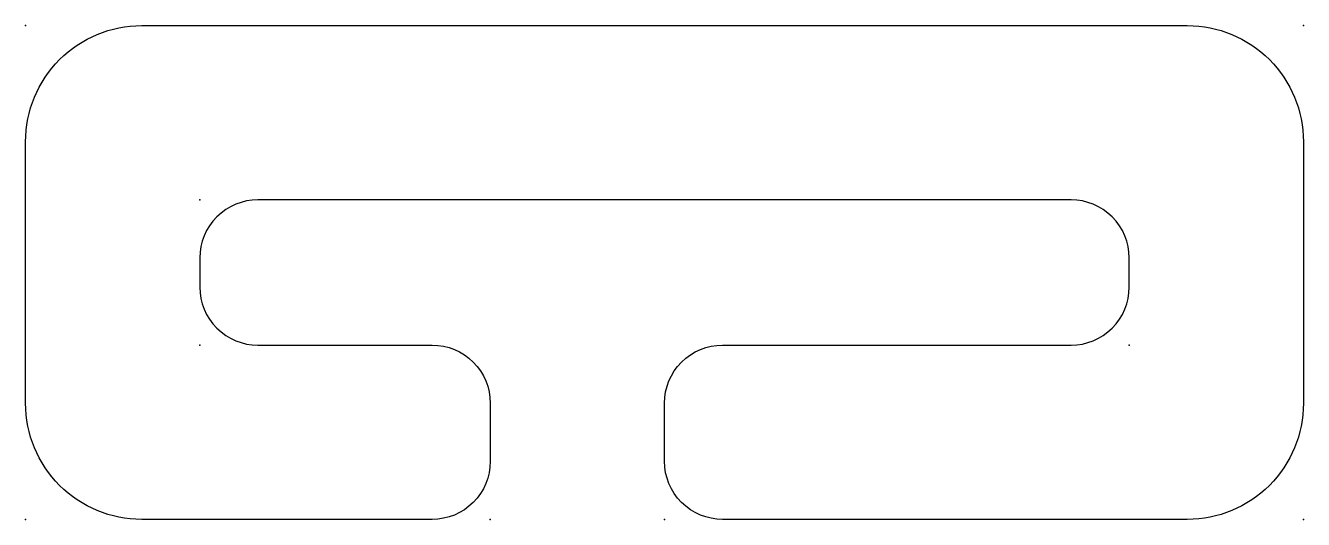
# Model space of a CAD drawing. Header units: millimetres. Extents: x -3 to 19, y -3 to 5.5.
import ezdxf

# ---------------------------------------------------------------- set-up
doc = ezdxf.new("R2010")
doc.units = ezdxf.units.MM
doc.layers.get('0').update_dxf_attribs({"linetype": 'CONTINUOUS'})

msp = doc.modelspace()

# ---------------------------------------------------------------- linework, layer by layer
msp.add_lwpolyline([(16, 1), (16, 1.5, 0.414214), (15, 2.5), (1, 2.5, 0.414214), (0, 1.5), (0, 1, 0.414214), (1, 0), (4, 0, -0.414214), (5, -1), (5, -2, -0.414214), (4, -3), (-1, -3, -0.414214), (-3, -1), (-3, 3.5, -0.414214), (-1, 5.5), (17, 5.5, -0.414214), (19, 3.5), (19, -1, -0.414214), (17, -3), (9, -3, -0.414214), (8, -2), (8, -1, -0.414214), (9, 0), (15, 0, 0.414214)], format="xyb", close=True)
for p in [(-3, 5.5), (19, 5.5), (0, 2.5), (0, 0), (0, 0), (16, 0), (-3, -3), (5, -3), (8, -3), (19, -3)]:
    msp.add_point(p)

doc.saveas('drawing.dxf')
